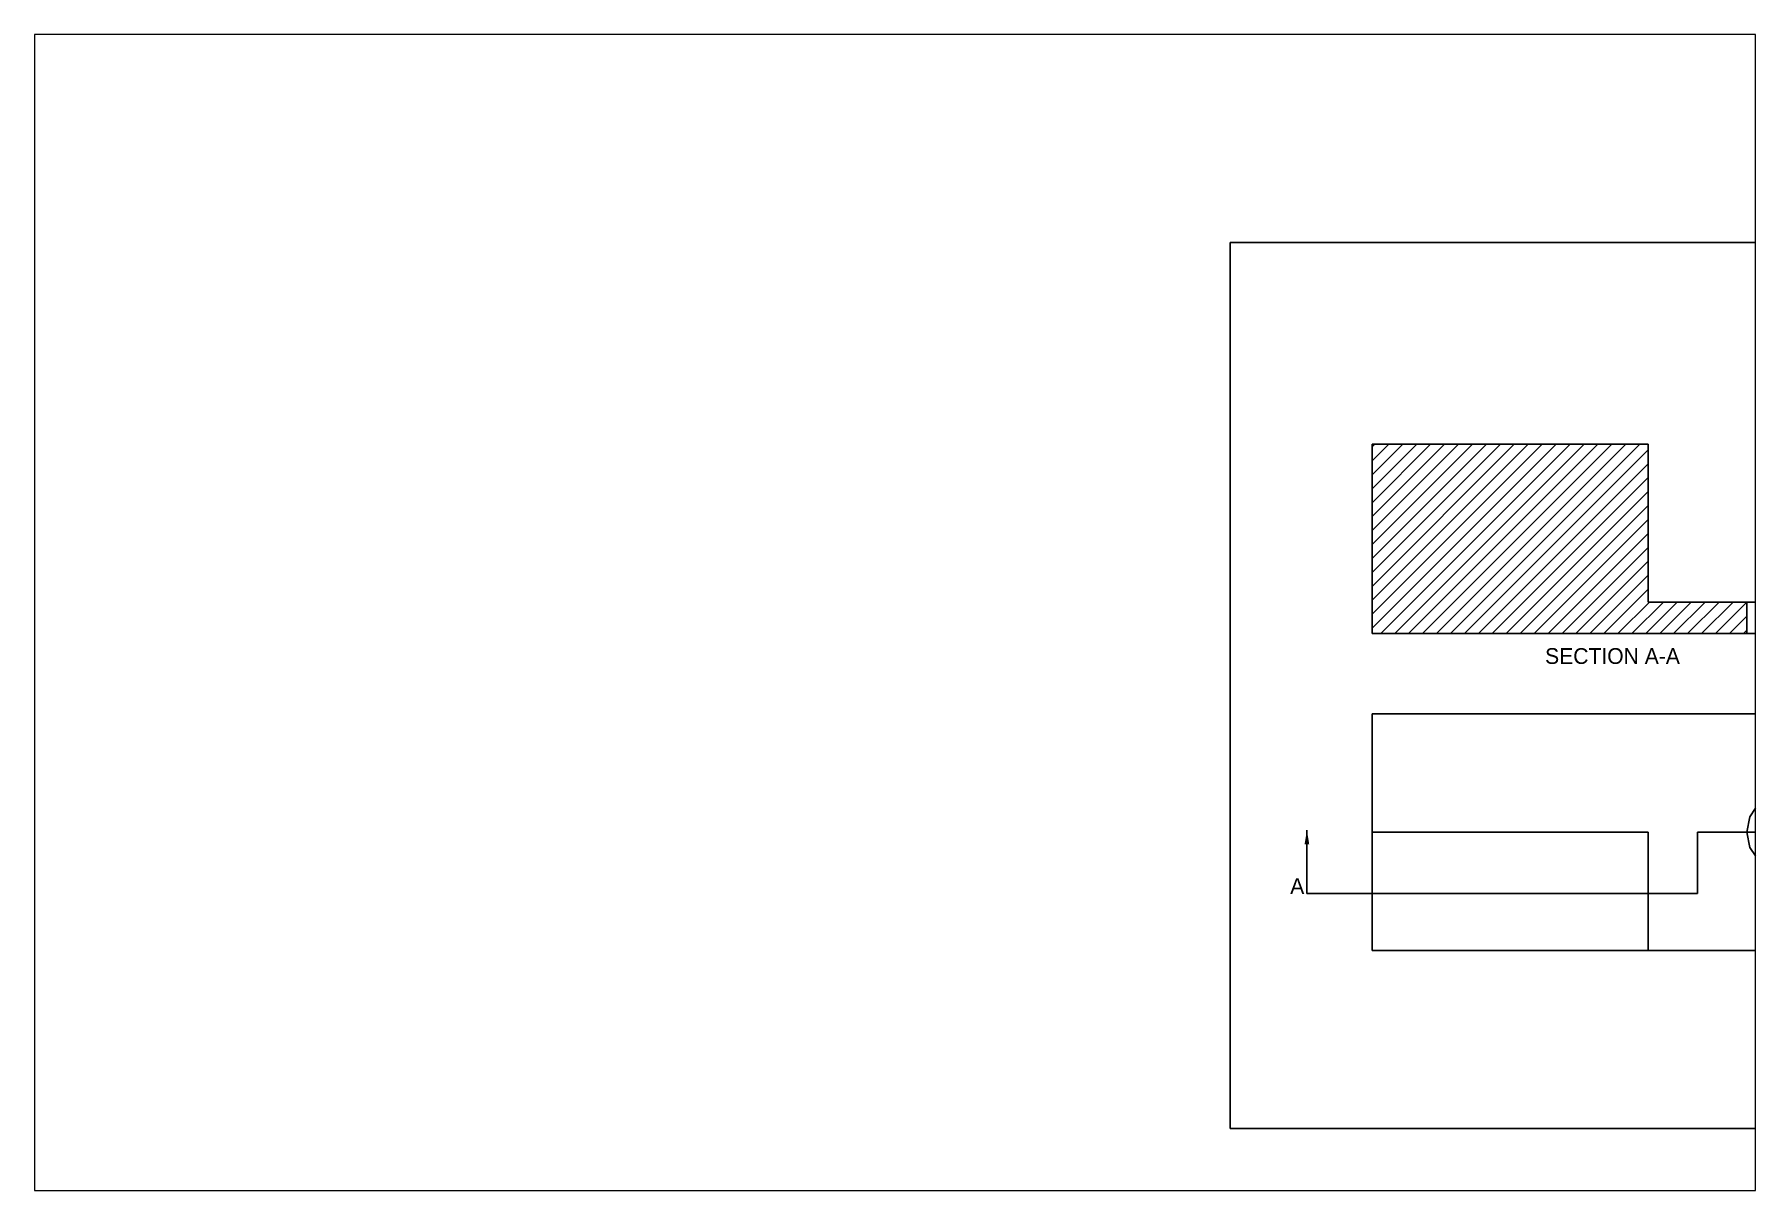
# Paper-space layout 'Layout1' of a CAD drawing. Header units: inches. Extents: x 5.02 to 6.85, y 0.8 to 2.03.
# The model-space entities are those that its viewports show. They can reach past a viewport. Long polylines and large blocks are cut down to what shows.
import ezdxf

# ---------------------------------------------------------------- set-up
doc = ezdxf.new("R2010")
doc.units = ezdxf.units.IN
doc.header["$MEASUREMENT"] = 0
doc.linetypes.add('ACAD_ISO02W100', pattern=[15, 12, -3])
doc.layers.add('blue', color=5, linetype='Continuous')
doc.layers.add('center', color=7, linetype='Continuous')
doc.dimstyles.get("Standard").update_dxf_attribs({"dimtxt": 0.18, "dimasz": 0.18, "dimexe": 0.18, "dimexo": 0.0625, "dimgap": 0.09, "dimtad": 0, "dimtih": 1, "dimtoh": 1, "dimdec": 4, "dimzin": 0, "dimdsep": 46, "dimtxsty": 'Standard', "dimcen": 0.09, "dimadec": 0, "dimazin": 0, "dimtfac": 1, "dimtdec": 4, "dimtofl": 0, "dimtmove": 0, "dimatfit": 3, "dimfxl": 0, "dimtolj": 1, "dimtzin": 0, "dimarcsym": 0})

msp = doc.modelspace()

# ---------------------------------------------------------------- hatches: boundary and pattern name
h = msp.add_hatch()
h.set_pattern_fill('ANSI31', color=256, style=0)
h.set_pattern_definition([(45, (11.26373, 2.64162), (-0.08838835, 0.08838835), [])])
h.paths.add_polyline_path([(36.753, 23.392), (36.753, 21.142), (36.753, 20.992), (41.503, 20.992), (41.503, 21.392), (40.253, 21.392), (40.253, 23.392)])

# ---------------------------------------------------------------- linework, layer by layer
for p, q in [((49.491, 25.95), (34.955, 25.95)), ((34.955, 25.95), (34.955, 14.718)), ((36.753, 23.392), (36.753, 21.142)), ((36.753, 23.392), (40.253, 23.392)), ((40.253, 23.392), (40.253, 21.392)), ((40.253, 21.392), (41.503, 21.392)), ((40.253, 21.392), (41.503, 21.392)), ((36.753, 20.992), (36.753, 21.142)), ((41.503, 20.992), (36.753, 20.992)), ((36.753, 18.476), (36.753, 19.976)), ((36.753, 19.976), (43.753, 19.976)), ((36.753, 19.861), (36.753, 16.976)), ((36.753, 18.476), (40.253, 18.476)), ((36.753, 18.418), (36.753, 16.976)), ((40.253, 18.476), (40.253, 16.976)), ((40.253, 16.976), (40.253, 18.476)), ((40.253, 16.976), (36.753, 16.976)), ((36.753, 16.976), (40.253, 16.976)), ((40.253, 16.976), (43.753, 16.976)), ((34.955, 14.718), (49.491, 14.718))]:
    msp.add_line(p, q)
at = {"color": 5}
for p, q in [((41.503, 21.392), (41.503, 20.992)), ((41.503, 21.392), (42.503, 21.392)), ((42.503, 20.992), (41.503, 20.992))]:
    msp.add_line(p, q, dxfattribs=at)
at = {"linetype": 'ACAD_ISO02W100', "ltscale": 0.025}
for p, q in [((40.878, 18.476), (44.698, 18.476)), ((40.878, 18.476), (40.878, 17.697)), ((35.926, 17.697), (40.253, 17.697)), ((40.253, 17.697), (40.878, 17.697))]:
    msp.add_line(p, q, dxfattribs=at)
at = {"layer": 'blue'}
msp.add_line((41.503, 21.392), (41.503, 20.992), dxfattribs=at)
msp.add_circle((42.003, 18.476), 0.5, dxfattribs=at)

# ---------------------------------------------------------------- texts
at = {"char_height": 0.2, "attachment_point": 1}
for s, insert, width in [('SECTION A-A', (38.945, 20.807), 4.17946), ('A', (35.714, 17.891), 0.3289)]:
    msp.add_mtext(s, dxfattribs=dict(at, insert=insert, width=width))

# ---------------------------------------------------------------- leaders
at = {"linetype": 'ACAD_ISO02W100', "ltscale": 0.025}
msp.add_leader([(35.926, 18.5), (35.926, 17.697)], dimstyle='Standard', override={"dimgap": 0.09, "dimtad": 0}, dxfattribs=at)

psp = doc.layouts.get("Layout1")

# ---------------------------------------------------------------- viewports
at = {"layer": 'center'}
psp.add_viewport(center=(5.9347, 1.4151), size=(1.8312, 1.230244), view_center_point=(30.7053, 21.2588), view_height=14.657097, dxfattribs=at)

doc.saveas('drawing.dxf')
